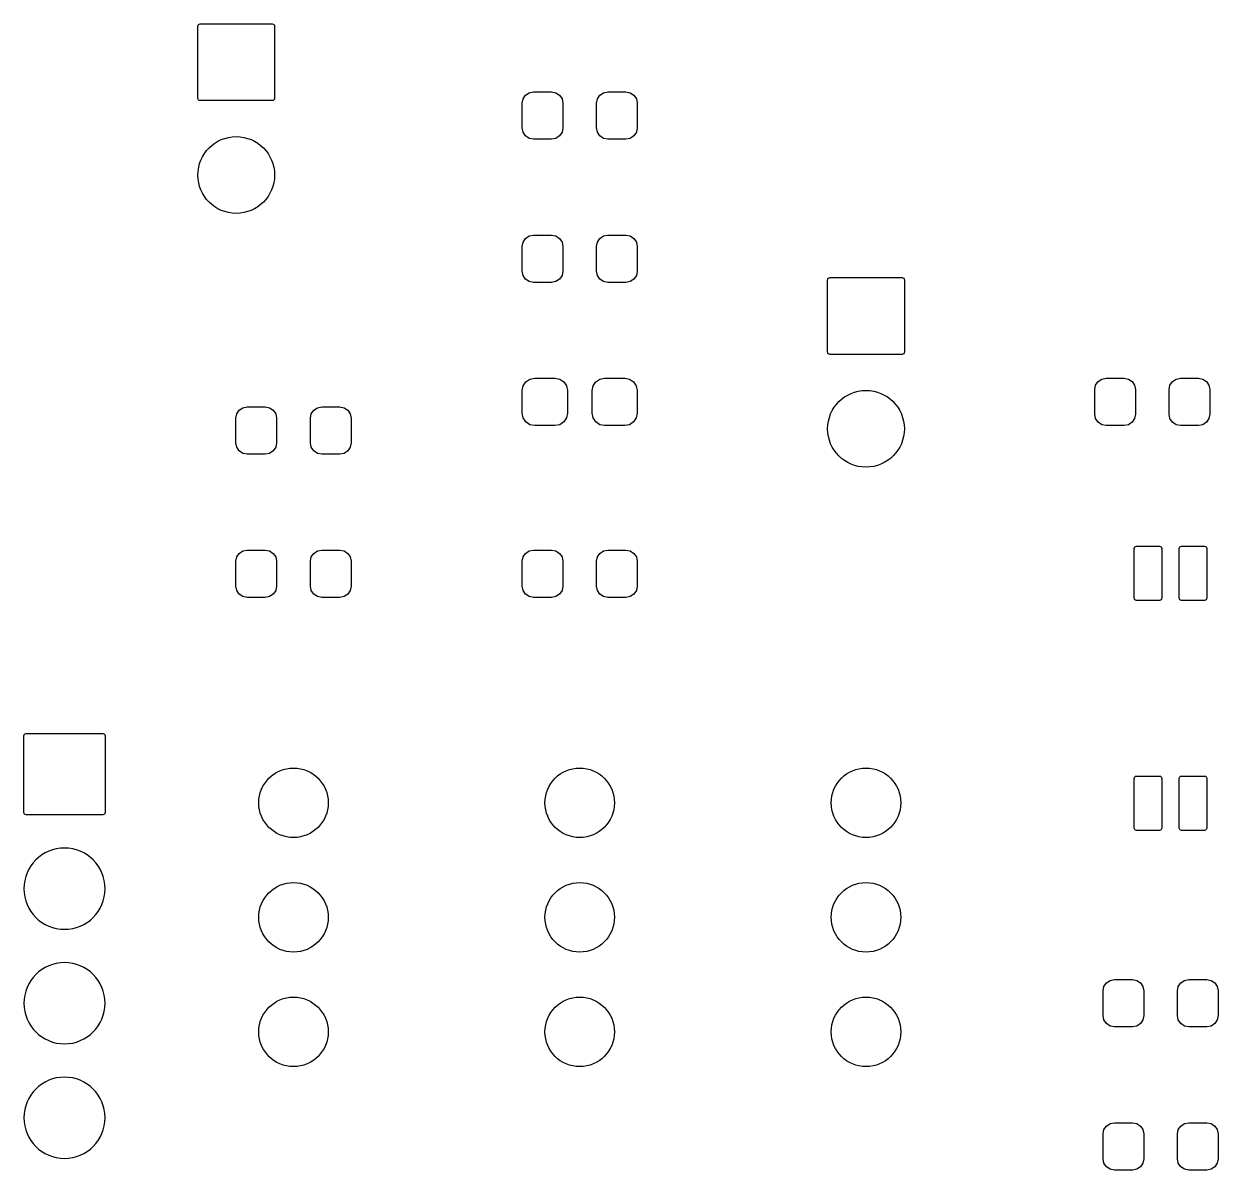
# Model space of a CAD drawing. Extents: x 121.7 to 176.8, y -123.1 to -75.3.
# Drawn here: x 121.65 to 148.15, y -123.08 to -97.66 of the extents above; entities that cross this region are included whole.
import ezdxf

# ---------------------------------------------------------------- set-up
doc = ezdxf.new("R2010")
doc.units = 0
doc.layers.add('BLACK', color=7, linetype='CONTINUOUS')

msp = doc.modelspace()

# ---------------------------------------------------------------- linework, layer by layer
at = {"layer": 'BLACK', "linetype": 'CONTINUOUS'}
for p, q in [((125.514, -97.7126), (125.518, -97.6931)), ((125.514, -99.3126), (125.514, -97.7126)), ((125.518, -97.6931), (125.529, -97.6766)), ((125.529, -97.6766), (125.545, -97.6655)), ((125.545, -97.6655), (125.565, -97.6616)), ((125.565, -97.6616), (127.165, -97.6616)), ((127.165, -97.6616), (127.185, -97.6655)), ((127.185, -97.6655), (127.201, -97.6766)), ((127.201, -97.6766), (127.212, -97.6931)), ((127.212, -97.6931), (127.216, -97.7126)), ((127.216, -97.7126), (127.216, -99.3126)), ((125.518, -99.3321), (125.514, -99.3126)), ((125.529, -99.3487), (125.518, -99.3321)), ((127.212, -99.3321), (127.201, -99.3487)), ((127.216, -99.3126), (127.212, -99.3321)), ((132.709, -99.42), (132.728, -99.3239)), ((132.728, -99.3239), (132.783, -99.2425)), ((132.783, -99.2425), (132.864, -99.1881)), ((132.864, -99.1881), (132.96, -99.169)), ((132.96, -99.169), (133.36, -99.169)), ((133.36, -99.169), (133.456, -99.1881)), ((133.456, -99.1881), (133.537, -99.2425)), ((133.537, -99.2425), (133.592, -99.3239)), ((133.592, -99.3239), (133.611, -99.42)), ((134.359, -99.42), (134.378, -99.3239)), ((134.378, -99.3239), (134.433, -99.2425)), ((134.433, -99.2425), (134.514, -99.1881)), ((134.514, -99.1881), (134.61, -99.169)), ((134.61, -99.169), (135.01, -99.169)), ((135.01, -99.169), (135.106, -99.1881)), ((135.106, -99.1881), (135.187, -99.2425)), ((135.187, -99.2425), (135.242, -99.3239)), ((135.242, -99.3239), (135.261, -99.42)), ((125.545, -99.3597), (125.529, -99.3487)), ((125.565, -99.3636), (125.545, -99.3597)), ((127.165, -99.3636), (125.565, -99.3636)), ((127.185, -99.3597), (127.165, -99.3636)), ((127.201, -99.3487), (127.185, -99.3597)), ((132.709, -99.97), (132.709, -99.42)), ((133.611, -99.42), (133.611, -99.97)), ((134.359, -99.97), (134.359, -99.42)), ((135.261, -99.42), (135.261, -99.97)), ((132.728, -100.066), (132.709, -99.97)), ((132.783, -100.147), (132.728, -100.066)), ((133.592, -100.066), (133.537, -100.147)), ((133.611, -99.97), (133.592, -100.066)), ((134.378, -100.066), (134.359, -99.97)), ((134.433, -100.147), (134.378, -100.066)), ((135.242, -100.066), (135.187, -100.147)), ((135.261, -99.97), (135.242, -100.066)), ((132.864, -100.202), (132.783, -100.147)), ((132.96, -100.221), (132.864, -100.202)), ((133.36, -100.221), (132.96, -100.221)), ((133.456, -100.202), (133.36, -100.221)), ((133.537, -100.147), (133.456, -100.202)), ((134.514, -100.202), (134.433, -100.147)), ((134.61, -100.221), (134.514, -100.202)), ((135.01, -100.221), (134.61, -100.221)), ((135.106, -100.202), (135.01, -100.221)), ((135.187, -100.147), (135.106, -100.202)), ((132.709, -102.595), (132.728, -102.499)), ((132.728, -102.499), (132.783, -102.418)), ((132.783, -102.418), (132.864, -102.363)), ((132.864, -102.363), (132.96, -102.344)), ((132.96, -102.344), (133.36, -102.344)), ((133.36, -102.344), (133.456, -102.363)), ((133.456, -102.363), (133.537, -102.418)), ((133.537, -102.418), (133.592, -102.499)), ((133.592, -102.499), (133.611, -102.595)), ((134.359, -102.595), (134.378, -102.499)), ((134.378, -102.499), (134.433, -102.418)), ((134.433, -102.418), (134.514, -102.363)), ((134.514, -102.363), (134.61, -102.344)), ((134.61, -102.344), (135.01, -102.344)), ((135.01, -102.344), (135.106, -102.363)), ((135.106, -102.363), (135.187, -102.418)), ((135.187, -102.418), (135.242, -102.499)), ((135.242, -102.499), (135.261, -102.595)), ((132.709, -103.145), (132.709, -102.595)), ((133.611, -102.595), (133.611, -103.145)), ((134.359, -103.145), (134.359, -102.595)), ((135.261, -102.595), (135.261, -103.145)), ((132.728, -103.241), (132.709, -103.145)), ((132.783, -103.322), (132.728, -103.241)), ((133.592, -103.241), (133.537, -103.322)), ((133.611, -103.145), (133.592, -103.241)), ((134.378, -103.241), (134.359, -103.145)), ((134.433, -103.322), (134.378, -103.241)), ((135.242, -103.241), (135.187, -103.322)), ((135.261, -103.145), (135.242, -103.241)), ((139.488, -103.32), (139.499, -103.304)), ((139.499, -103.304), (139.515, -103.293)), ((139.515, -103.293), (139.535, -103.289)), ((139.535, -103.289), (141.135, -103.289)), ((141.135, -103.289), (141.155, -103.293)), ((141.155, -103.293), (141.171, -103.304)), ((141.171, -103.304), (141.182, -103.32)), ((132.864, -103.377), (132.783, -103.322)), ((132.96, -103.396), (132.864, -103.377)), ((133.36, -103.396), (132.96, -103.396)), ((133.456, -103.377), (133.36, -103.396)), ((133.537, -103.322), (133.456, -103.377)), ((134.514, -103.377), (134.433, -103.322)), ((134.61, -103.396), (134.514, -103.377)), ((135.01, -103.396), (134.61, -103.396)), ((135.106, -103.377), (135.01, -103.396)), ((135.187, -103.322), (135.106, -103.377)), ((139.484, -103.34), (139.488, -103.32)), ((139.484, -104.94), (139.484, -103.34)), ((141.182, -103.32), (141.186, -103.34)), ((141.186, -103.34), (141.186, -104.94)), ((139.488, -104.96), (139.484, -104.94)), ((139.499, -104.976), (139.488, -104.96)), ((139.515, -104.987), (139.499, -104.976)), ((139.535, -104.991), (139.515, -104.987)), ((141.135, -104.991), (139.535, -104.991)), ((141.155, -104.987), (141.135, -104.991)), ((141.171, -104.976), (141.155, -104.987)), ((141.182, -104.96), (141.171, -104.976)), ((141.186, -104.94), (141.182, -104.96)), ((132.709, -105.795), (132.73, -105.689)), ((132.73, -105.689), (132.79, -105.6)), ((132.79, -105.6), (132.879, -105.54)), ((132.879, -105.54), (132.985, -105.519)), ((132.985, -105.519), (133.435, -105.519)), ((133.435, -105.519), (133.541, -105.54)), ((133.541, -105.54), (133.63, -105.6)), ((133.63, -105.6), (133.69, -105.689)), ((133.69, -105.689), (133.711, -105.795)), ((134.259, -105.795), (134.28, -105.689)), ((134.28, -105.689), (134.34, -105.6)), ((134.34, -105.6), (134.429, -105.54)), ((134.429, -105.54), (134.535, -105.519)), ((134.535, -105.519), (134.985, -105.519)), ((134.985, -105.519), (135.091, -105.54)), ((135.091, -105.54), (135.18, -105.6)), ((135.18, -105.6), (135.24, -105.689)), ((135.24, -105.689), (135.261, -105.795)), ((145.409, -105.77), (145.428, -105.674)), ((145.428, -105.674), (145.483, -105.593)), ((145.483, -105.593), (145.564, -105.538)), ((145.564, -105.538), (145.66, -105.519)), ((145.66, -105.519), (146.06, -105.519)), ((146.06, -105.519), (146.156, -105.538)), ((146.156, -105.538), (146.237, -105.593)), ((146.237, -105.593), (146.292, -105.674)), ((146.292, -105.674), (146.311, -105.77)), ((147.059, -105.77), (147.078, -105.674)), ((147.078, -105.674), (147.133, -105.593)), ((147.133, -105.593), (147.214, -105.538)), ((147.214, -105.538), (147.31, -105.519)), ((147.31, -105.519), (147.71, -105.519)), ((147.71, -105.519), (147.806, -105.538)), ((147.806, -105.538), (147.887, -105.593)), ((147.887, -105.593), (147.942, -105.674)), ((147.942, -105.674), (147.961, -105.77)), ((132.709, -106.295), (132.709, -105.795)), ((133.711, -105.795), (133.711, -106.295)), ((134.259, -106.295), (134.259, -105.795)), ((135.261, -105.795), (135.261, -106.295)), ((145.409, -106.32), (145.409, -105.77)), ((146.311, -105.77), (146.311, -106.32)), ((147.059, -106.32), (147.059, -105.77)), ((147.961, -105.77), (147.961, -106.32)), ((126.378, -106.309), (126.433, -106.228)), ((126.433, -106.228), (126.514, -106.173)), ((126.514, -106.173), (126.61, -106.154)), ((126.61, -106.154), (127.01, -106.154)), ((127.01, -106.154), (127.106, -106.173)), ((127.106, -106.173), (127.187, -106.228)), ((127.187, -106.228), (127.242, -106.309)), ((128.028, -106.309), (128.083, -106.228)), ((128.083, -106.228), (128.164, -106.173)), ((128.164, -106.173), (128.26, -106.154)), ((128.26, -106.154), (128.66, -106.154)), ((128.66, -106.154), (128.756, -106.173)), ((128.756, -106.173), (128.837, -106.228)), ((128.837, -106.228), (128.892, -106.309)), ((126.359, -106.405), (126.378, -106.309)), ((126.359, -106.955), (126.359, -106.405)), ((127.242, -106.309), (127.261, -106.405)), ((127.261, -106.405), (127.261, -106.955)), ((128.009, -106.405), (128.028, -106.309)), ((128.009, -106.955), (128.009, -106.405)), ((128.892, -106.309), (128.911, -106.405)), ((128.911, -106.405), (128.911, -106.955)), ((132.73, -106.401), (132.709, -106.295)), ((132.79, -106.49), (132.73, -106.401)), ((132.879, -106.55), (132.79, -106.49)), ((133.63, -106.49), (133.541, -106.55)), ((133.69, -106.401), (133.63, -106.49)), ((133.711, -106.295), (133.69, -106.401)), ((134.28, -106.401), (134.259, -106.295)), ((134.34, -106.49), (134.28, -106.401)), ((134.429, -106.55), (134.34, -106.49)), ((135.18, -106.49), (135.091, -106.55)), ((135.24, -106.401), (135.18, -106.49)), ((135.261, -106.295), (135.24, -106.401)), ((145.428, -106.416), (145.409, -106.32)), ((145.483, -106.497), (145.428, -106.416)), ((145.564, -106.552), (145.483, -106.497)), ((146.237, -106.497), (146.156, -106.552)), ((146.292, -106.416), (146.237, -106.497)), ((146.311, -106.32), (146.292, -106.416)), ((147.078, -106.416), (147.059, -106.32)), ((147.133, -106.497), (147.078, -106.416)), ((147.214, -106.552), (147.133, -106.497)), ((147.887, -106.497), (147.806, -106.552)), ((147.942, -106.416), (147.887, -106.497)), ((147.961, -106.32), (147.942, -106.416)), ((132.985, -106.571), (132.879, -106.55)), ((133.435, -106.571), (132.985, -106.571)), ((133.541, -106.55), (133.435, -106.571)), ((134.535, -106.571), (134.429, -106.55)), ((134.985, -106.571), (134.535, -106.571)), ((135.091, -106.55), (134.985, -106.571)), ((145.66, -106.571), (145.564, -106.552)), ((146.06, -106.571), (145.66, -106.571)), ((146.156, -106.552), (146.06, -106.571)), ((147.31, -106.571), (147.214, -106.552)), ((147.71, -106.571), (147.31, -106.571)), ((147.806, -106.552), (147.71, -106.571)), ((126.378, -107.051), (126.359, -106.955)), ((127.261, -106.955), (127.242, -107.051)), ((128.028, -107.051), (128.009, -106.955)), ((128.911, -106.955), (128.892, -107.051)), ((126.433, -107.132), (126.378, -107.051)), ((126.514, -107.187), (126.433, -107.132)), ((126.61, -107.206), (126.514, -107.187)), ((127.01, -107.206), (126.61, -107.206)), ((127.106, -107.187), (127.01, -107.206)), ((127.187, -107.132), (127.106, -107.187)), ((127.242, -107.051), (127.187, -107.132)), ((128.083, -107.132), (128.028, -107.051)), ((128.164, -107.187), (128.083, -107.132)), ((128.26, -107.206), (128.164, -107.187)), ((128.66, -107.206), (128.26, -107.206)), ((128.756, -107.187), (128.66, -107.206)), ((128.837, -107.132), (128.756, -107.187)), ((128.892, -107.051), (128.837, -107.132)), ((126.378, -109.484), (126.433, -109.403)), ((126.433, -109.403), (126.514, -109.348)), ((126.514, -109.348), (126.61, -109.329)), ((126.61, -109.329), (127.01, -109.329)), ((127.01, -109.329), (127.106, -109.348)), ((127.106, -109.348), (127.187, -109.403)), ((127.187, -109.403), (127.242, -109.484)), ((128.028, -109.484), (128.083, -109.403)), ((128.083, -109.403), (128.164, -109.348)), ((128.164, -109.348), (128.26, -109.329)), ((128.26, -109.329), (128.66, -109.329)), ((128.66, -109.329), (128.756, -109.348)), ((128.756, -109.348), (128.837, -109.403)), ((128.837, -109.403), (128.892, -109.484)), ((132.728, -109.484), (132.783, -109.403)), ((132.783, -109.403), (132.864, -109.348)), ((132.864, -109.348), (132.96, -109.329)), ((132.96, -109.329), (133.36, -109.329)), ((133.36, -109.329), (133.456, -109.348)), ((133.456, -109.348), (133.537, -109.403)), ((133.537, -109.403), (133.592, -109.484)), ((134.378, -109.484), (134.433, -109.403)), ((134.433, -109.403), (134.514, -109.348)), ((134.514, -109.348), (134.61, -109.329)), ((134.61, -109.329), (135.01, -109.329)), ((135.01, -109.329), (135.106, -109.348)), ((135.106, -109.348), (135.187, -109.403)), ((135.187, -109.403), (135.242, -109.484)), ((146.284, -109.295), (146.288, -109.275)), ((146.284, -110.395), (146.284, -109.295)), ((146.288, -109.275), (146.299, -109.259)), ((146.299, -109.259), (146.315, -109.248)), ((146.315, -109.248), (146.335, -109.244)), ((146.335, -109.244), (146.845, -109.244)), ((146.845, -109.244), (146.865, -109.248)), ((146.865, -109.248), (146.881, -109.259)), ((146.881, -109.259), (146.892, -109.275)), ((146.892, -109.275), (146.896, -109.295)), ((146.896, -109.295), (146.896, -110.395)), ((147.284, -109.295), (147.288, -109.275)), ((147.284, -110.395), (147.284, -109.295)), ((147.288, -109.275), (147.299, -109.259)), ((147.299, -109.259), (147.315, -109.248)), ((147.315, -109.248), (147.335, -109.244)), ((147.335, -109.244), (147.845, -109.244)), ((147.845, -109.244), (147.865, -109.248)), ((147.865, -109.248), (147.881, -109.259)), ((147.881, -109.259), (147.892, -109.275)), ((147.892, -109.275), (147.896, -109.295)), ((147.896, -109.295), (147.896, -110.395)), ((126.359, -109.58), (126.378, -109.484)), ((126.359, -110.13), (126.359, -109.58)), ((127.242, -109.484), (127.261, -109.58)), ((127.261, -109.58), (127.261, -110.13)), ((128.009, -109.58), (128.028, -109.484)), ((128.009, -110.13), (128.009, -109.58)), ((128.892, -109.484), (128.911, -109.58)), ((128.911, -109.58), (128.911, -110.13)), ((132.709, -109.58), (132.728, -109.484)), ((132.709, -110.13), (132.709, -109.58)), ((133.592, -109.484), (133.611, -109.58)), ((133.611, -109.58), (133.611, -110.13)), ((134.359, -109.58), (134.378, -109.484)), ((134.359, -110.13), (134.359, -109.58)), ((135.242, -109.484), (135.261, -109.58)), ((135.261, -109.58), (135.261, -110.13)), ((126.378, -110.226), (126.359, -110.13)), ((127.261, -110.13), (127.242, -110.226)), ((128.028, -110.226), (128.009, -110.13)), ((128.911, -110.13), (128.892, -110.226)), ((132.728, -110.226), (132.709, -110.13)), ((133.611, -110.13), (133.592, -110.226)), ((134.378, -110.226), (134.359, -110.13)), ((135.261, -110.13), (135.242, -110.226)), ((126.433, -110.307), (126.378, -110.226)), ((126.514, -110.362), (126.433, -110.307)), ((126.61, -110.381), (126.514, -110.362)), ((127.01, -110.381), (126.61, -110.381)), ((127.106, -110.362), (127.01, -110.381)), ((127.187, -110.307), (127.106, -110.362)), ((127.242, -110.226), (127.187, -110.307)), ((128.083, -110.307), (128.028, -110.226)), ((128.164, -110.362), (128.083, -110.307)), ((128.26, -110.381), (128.164, -110.362)), ((128.66, -110.381), (128.26, -110.381)), ((128.756, -110.362), (128.66, -110.381)), ((128.837, -110.307), (128.756, -110.362)), ((128.892, -110.226), (128.837, -110.307)), ((132.783, -110.307), (132.728, -110.226)), ((132.864, -110.362), (132.783, -110.307)), ((132.96, -110.381), (132.864, -110.362)), ((133.36, -110.381), (132.96, -110.381)), ((133.456, -110.362), (133.36, -110.381)), ((133.537, -110.307), (133.456, -110.362)), ((133.592, -110.226), (133.537, -110.307)), ((134.433, -110.307), (134.378, -110.226)), ((134.514, -110.362), (134.433, -110.307)), ((134.61, -110.381), (134.514, -110.362)), ((135.01, -110.381), (134.61, -110.381)), ((135.106, -110.362), (135.01, -110.381)), ((135.187, -110.307), (135.106, -110.362)), ((135.242, -110.226), (135.187, -110.307)), ((146.288, -110.415), (146.284, -110.395)), ((146.299, -110.431), (146.288, -110.415)), ((146.315, -110.442), (146.299, -110.431)), ((146.335, -110.446), (146.315, -110.442)), ((146.845, -110.446), (146.335, -110.446)), ((146.865, -110.442), (146.845, -110.446)), ((146.881, -110.431), (146.865, -110.442)), ((146.892, -110.415), (146.881, -110.431)), ((146.896, -110.395), (146.892, -110.415)), ((147.288, -110.415), (147.284, -110.395)), ((147.299, -110.431), (147.288, -110.415)), ((147.315, -110.442), (147.299, -110.431)), ((147.335, -110.446), (147.315, -110.442)), ((147.845, -110.446), (147.335, -110.446)), ((147.865, -110.442), (147.845, -110.446)), ((147.881, -110.431), (147.865, -110.442)), ((147.892, -110.415), (147.881, -110.431)), ((147.896, -110.395), (147.892, -110.415)), ((121.654, -113.45), (121.658, -113.43)), ((121.654, -115.15), (121.654, -113.45)), ((121.658, -113.43), (121.669, -113.414)), ((121.669, -113.414), (121.685, -113.403)), ((121.685, -113.403), (121.705, -113.399)), ((121.705, -113.399), (123.405, -113.399)), ((123.405, -113.399), (123.425, -113.403)), ((123.425, -113.403), (123.441, -113.414)), ((123.441, -113.414), (123.452, -113.43)), ((123.452, -113.43), (123.456, -113.45)), ((123.456, -113.45), (123.456, -115.15)), ((146.284, -114.395), (146.288, -114.375)), ((146.284, -115.495), (146.284, -114.395)), ((146.288, -114.375), (146.299, -114.359)), ((146.299, -114.359), (146.315, -114.348)), ((146.315, -114.348), (146.335, -114.344)), ((146.335, -114.344), (146.845, -114.344)), ((146.845, -114.344), (146.865, -114.348)), ((146.865, -114.348), (146.881, -114.359)), ((146.881, -114.359), (146.892, -114.375)), ((146.892, -114.375), (146.896, -114.395)), ((146.896, -114.395), (146.896, -115.495)), ((147.284, -114.395), (147.288, -114.375)), ((147.284, -115.495), (147.284, -114.395)), ((147.288, -114.375), (147.299, -114.359)), ((147.299, -114.359), (147.315, -114.348)), ((147.315, -114.348), (147.335, -114.344)), ((147.335, -114.344), (147.845, -114.344)), ((147.845, -114.344), (147.865, -114.348)), ((147.865, -114.348), (147.881, -114.359)), ((147.881, -114.359), (147.892, -114.375)), ((147.892, -114.375), (147.896, -114.395)), ((147.896, -114.395), (147.896, -115.495)), ((121.658, -115.17), (121.654, -115.15)), ((121.669, -115.186), (121.658, -115.17)), ((121.685, -115.197), (121.669, -115.186)), ((121.705, -115.201), (121.685, -115.197)), ((123.405, -115.201), (121.705, -115.201)), ((123.425, -115.197), (123.405, -115.201)), ((123.441, -115.186), (123.425, -115.197)), ((123.452, -115.17), (123.441, -115.186)), ((123.456, -115.15), (123.452, -115.17)), ((146.288, -115.515), (146.284, -115.495)), ((146.896, -115.495), (146.892, -115.515)), ((147.288, -115.515), (147.284, -115.495)), ((147.896, -115.495), (147.892, -115.515)), ((146.299, -115.531), (146.288, -115.515)), ((146.315, -115.542), (146.299, -115.531)), ((146.335, -115.546), (146.315, -115.542)), ((146.845, -115.546), (146.335, -115.546)), ((146.865, -115.542), (146.845, -115.546)), ((146.881, -115.531), (146.865, -115.542)), ((146.892, -115.515), (146.881, -115.531)), ((147.299, -115.531), (147.288, -115.515)), ((147.315, -115.542), (147.299, -115.531)), ((147.335, -115.546), (147.315, -115.542)), ((147.845, -115.546), (147.335, -115.546)), ((147.865, -115.542), (147.845, -115.546)), ((147.881, -115.531), (147.865, -115.542)), ((147.892, -115.515), (147.881, -115.531)), ((145.613, -119.009), (145.668, -118.928)), ((145.668, -118.928), (145.749, -118.873)), ((145.749, -118.873), (145.845, -118.854)), ((145.845, -118.854), (146.245, -118.854)), ((146.245, -118.854), (146.341, -118.873)), ((146.341, -118.873), (146.422, -118.928)), ((146.422, -118.928), (146.477, -119.009)), ((147.263, -119.009), (147.318, -118.928)), ((147.318, -118.928), (147.399, -118.873)), ((147.399, -118.873), (147.495, -118.854)), ((147.495, -118.854), (147.895, -118.854)), ((147.895, -118.854), (147.991, -118.873)), ((147.991, -118.873), (148.072, -118.928)), ((148.072, -118.928), (148.127, -119.009)), ((145.594, -119.105), (145.613, -119.009)), ((145.594, -119.655), (145.594, -119.105)), ((146.477, -119.009), (146.496, -119.105)), ((146.496, -119.105), (146.496, -119.655)), ((147.244, -119.105), (147.263, -119.009)), ((147.244, -119.655), (147.244, -119.105)), ((148.127, -119.009), (148.146, -119.105)), ((148.146, -119.105), (148.146, -119.655)), ((145.613, -119.751), (145.594, -119.655)), ((146.496, -119.655), (146.477, -119.751)), ((147.263, -119.751), (147.244, -119.655)), ((148.146, -119.655), (148.127, -119.751)), ((145.668, -119.832), (145.613, -119.751)), ((145.749, -119.887), (145.668, -119.832)), ((145.845, -119.906), (145.749, -119.887)), ((146.245, -119.906), (145.845, -119.906)), ((146.341, -119.887), (146.245, -119.906)), ((146.422, -119.832), (146.341, -119.887)), ((146.477, -119.751), (146.422, -119.832)), ((147.318, -119.832), (147.263, -119.751)), ((147.399, -119.887), (147.318, -119.832)), ((147.495, -119.906), (147.399, -119.887)), ((147.895, -119.906), (147.495, -119.906)), ((147.991, -119.887), (147.895, -119.906)), ((148.072, -119.832), (147.991, -119.887)), ((148.127, -119.751), (148.072, -119.832)), ((145.613, -122.184), (145.668, -122.103)), ((145.668, -122.103), (145.749, -122.048)), ((145.749, -122.048), (145.845, -122.029)), ((145.845, -122.029), (146.245, -122.029)), ((146.245, -122.029), (146.341, -122.048)), ((146.341, -122.048), (146.422, -122.103)), ((146.422, -122.103), (146.477, -122.184)), ((147.263, -122.184), (147.318, -122.103)), ((147.318, -122.103), (147.399, -122.048)), ((147.399, -122.048), (147.495, -122.029)), ((147.495, -122.029), (147.895, -122.029)), ((147.895, -122.029), (147.991, -122.048)), ((147.991, -122.048), (148.072, -122.103)), ((148.072, -122.103), (148.127, -122.184)), ((145.594, -122.28), (145.613, -122.184)), ((145.594, -122.83), (145.594, -122.28)), ((146.477, -122.184), (146.496, -122.28)), ((146.496, -122.28), (146.496, -122.83)), ((147.244, -122.28), (147.263, -122.184)), ((147.244, -122.83), (147.244, -122.28)), ((148.127, -122.184), (148.146, -122.28)), ((148.146, -122.28), (148.146, -122.83)), ((145.613, -122.926), (145.594, -122.83)), ((146.496, -122.83), (146.477, -122.926)), ((147.263, -122.926), (147.244, -122.83)), ((148.146, -122.83), (148.127, -122.926)), ((145.668, -123.007), (145.613, -122.926)), ((145.749, -123.062), (145.668, -123.007)), ((145.845, -123.081), (145.749, -123.062)), ((146.245, -123.081), (145.845, -123.081)), ((146.341, -123.062), (146.245, -123.081)), ((146.422, -123.007), (146.341, -123.062)), ((146.477, -122.926), (146.422, -123.007)), ((147.318, -123.007), (147.263, -122.926)), ((147.399, -123.062), (147.318, -123.007)), ((147.495, -123.081), (147.399, -123.062)), ((147.895, -123.081), (147.495, -123.081)), ((147.991, -123.062), (147.895, -123.081)), ((148.072, -123.007), (147.991, -123.062)), ((148.127, -122.926), (148.072, -123.007))]:
    msp.add_line(p, q, dxfattribs=at)
at = {"layer": 'BLACK'}
for centre, radius in [((126.365, -101.013), 0.851), ((140.335, -106.64), 0.851), ((127.635, -114.935), 0.771), ((133.985, -114.935), 0.771), ((140.335, -114.935), 0.771), ((127.635, -117.475), 0.771), ((133.985, -117.475), 0.771), ((140.335, -117.475), 0.771), ((127.635, -120.015), 0.771), ((133.985, -120.015), 0.771), ((140.335, -120.015), 0.771)]:
    msp.add_circle(centre, radius, dxfattribs=at)
for centre, start, end in [((122.555, -116.84), 360, 540), ((122.555, -116.84), 180, 360), ((122.555, -119.38), 360, 540), ((122.555, -119.38), 180, 360), ((122.555, -121.92), 360, 540), ((122.555, -121.92), 180, 360)]:
    msp.add_arc(centre, 0.901, start, end, dxfattribs=at)

doc.saveas('drawing.dxf')
